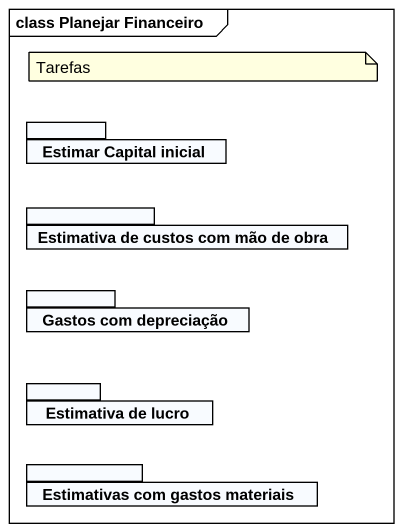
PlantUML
@startuml
mainframe class Planejar Financeiro
package "Estimar Capital inicial" as Estimar_Capital_inicial {
}
package "Estimativa de custos com mão de obra" as Estimativa_de_custos_com {
}
package "Gastos com depreciação" as Gastos_com_depreciação {
}
package "Estimativa de lucro" as Estimativa_de_lucro {
}
package "Estimativas com gastos materiais" as Estimativas_com_gastos {
}
note as N1
  Tarefas
end note
@enduml
